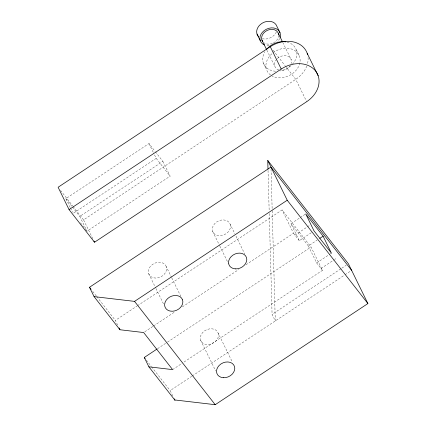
<?xml version="1.0" encoding="UTF-8"?>
<svg xmlns="http://www.w3.org/2000/svg" width="426" height="426" viewBox="0 0 426 426"><rect width="100%" height="100%" fill="white"/><g stroke="black" fill="none" stroke-linecap="round" stroke-linejoin="round"><path stroke-width="0.32" stroke-dasharray="2.13 1.6" d="M70.21 207.494L65.865 198.628L148.978 143.567L155.107 151.422M73.661 213.043L156.22 158.35L153.616 153.03M162.876 161.363L170.118 176.151L87.005 231.206L79.758 216.424L162.876 161.363L155.517 151.944M92.799 238.704L83.581 219.891L295.756 79.337A26.087 20.528 -26.1 0 0 306.757 66.11M117.645 325.07L115.355 320.389L136.954 306.081M137.507 305.714L282.076 209.943L311.023 247.021L322.45 270.35L182.562 363.021M311.315 232.724L299.292 240.69L290.974 223.709L299.718 217.92M300.266 217.558L305.181 214.299M144.765 331.801L153.062 326.305M153.616 325.943L175.177 311.656M182.365 306.896L238.762 269.536M245.951 264.77L293.503 233.272L282.076 209.943M294.952 235.125L309.702 225.354M322.45 270.35L316.662 262.933L308.344 245.956L317.088 240.168M157.593 348.66L167.013 342.424M167.567 342.057L311.023 247.021M316.662 262.933L329.777 254.247M330.32 253.885L331.417 253.161M321.002 268.497L334.117 259.807M334.666 259.445L335.757 258.72M172.61 369.614L182.008 363.383M272.198 210.827L275.292 320.943L272.076 314.372L341.226 268.566M341.78 268.199L346.205 265.265M172.738 395.85L170.16 390.589L191.737 376.296M192.291 375.929L344.442 275.137M344.996 274.77L350.529 271.106M273.114 50.332L284.84 65.354M285.244 65.87L295.756 79.337L306.699 101.676M290.974 223.709L308.344 245.956M293.503 233.272L299.292 240.69M156.22 158.35L170.118 176.151M60.535 190.369L72.665 205.907M73.07 206.424L83.581 219.891M65.865 198.628L71.994 206.477M72.404 206.999L79.758 216.424M80.466 222.835L87.005 231.206M92.73 291.405L96.367 296.065M96.766 296.581L115.355 320.389M146.32 360.055L151.171 366.264M151.576 366.781L170.16 390.589M166.278 266.671L165.347 264.956A9.489 7.466 -26.1 0 0 149.957 266.995A9.489 7.466 -26.1 0 0 155.969 278.066A9.489 7.466 -26.1 0 0 166.278 266.671L171.502 277.337M296.299 49.89L299.515 56.461M282.779 42.419L291.267 59.741M266.868 50.172L274.77 66.302M263.3 63.011L266.522 69.582M230.21 224.316A9.489 7.466 -26.1 0 1 219.124 235.695A9.489 7.466 -26.1 0 1 214.901 223.437A9.489 7.466 -26.1 0 1 230.21 224.316L234.859 233.799M236.02 236.169L244.726 253.944M212.611 231.318L219.582 245.536M219.869 246.132L228.581 263.907M148.978 143.567L153.323 152.439M218.192 333.164A9.489 7.466 -26.1 0 1 207.105 344.543A9.489 7.466 -26.1 0 1 202.882 332.28A9.489 7.466 -26.1 0 1 218.192 333.164L232.415 362.196M171.795 277.928L180.794 296.299M200.593 340.161L215.689 370.977M148.679 273.668L155.65 287.891M155.937 288.482L164.069 305.075M70.503 208.09L72.526 212.228M271.027 169.042L272.182 210.167M268.029 170.427L269.168 210.891M269.243 213.543L272.076 314.372M308.073 57.542A26.087 20.528 -26.1 0 1 307.327 64.422M270.499 74.971A17.785 13.999 -26.1 0 1 278.444 49.746A17.785 13.999 -26.1 0 1 299.766 63.33A17.785 13.999 -26.1 0 1 272.123 76.009M287.103 42.11A17.785 13.999 -26.1 0 1 292.444 64.204M291.08 65.561A17.785 13.999 -26.1 0 1 279.946 70.972M275.51 71.227A17.785 13.999 -26.1 0 1 264.903 51.706M277.321 58.522A8.893 6.997 -26.1 0 1 287.475 56.088A8.893 6.997 -26.1 0 1 291.304 63.501M290.175 65.844A8.893 6.997 -26.1 0 1 280.872 70.407M278.801 70.034A8.893 6.997 -26.1 0 1 276.538 59.326M278.7 35.283A8.893 6.997 -26.1 0 1 272.959 43.148M272.427 43.372A8.893 6.997 -26.1 0 1 264.141 42.898M279.664 38.462A10.671 8.398 -26.1 0 1 277.464 41.668M269.157 45.582A10.671 8.398 -26.1 0 1 265.675 45.321M276.447 31.891A10.671 8.398 -26.1 0 1 262.453 38.75"/><path stroke-width="0.64" d="M307.567 54.539A26.087 20.528 -26.1 0 0 270.281 46.706L58.106 187.259L69.055 209.603L94.529 242.229L306.699 101.676A26.087 20.528 -26.1 0 0 315.602 71.03A26.087 20.528 -26.1 0 0 281.224 69.049L69.055 209.603M157.04 349.027L144.302 357.467L148.887 366.823L172.61 369.614L143.663 332.536L119.94 329.745L94.082 296.624L89.497 287.268L270.968 167.051L351.636 270.372M94.082 296.624L134.541 301.379L287.225 200.236L267.752 160.48L267.991 169.101M319.82 238.358L323.1 236.185L305.73 213.937L314.047 230.913L331.417 253.161L323.1 236.185M148.887 366.823L174.745 399.945L215.21 404.7L367.894 303.557L348.415 263.8L267.752 160.48M287.225 200.236L367.894 303.557M134.541 301.379L215.21 404.7M89.497 287.268L91.111 289.339M144.302 357.467L145.112 358.5M307.215 53.399L318.163 75.737M280.042 32.802L276.82 26.231A10.671 8.398 -26.1 0 0 262.304 23.121A10.671 8.398 -26.1 0 0 258.827 36.849M278.391 33.457L282.486 41.817M270.281 46.706L281.224 69.049M261.894 40.017L266.575 49.576M257.022 34.101L260.243 40.672M174.17 398.779L174.99 400.445M93.954 241.057L94.529 242.229M119.078 327.993L119.94 329.745M266.325 49.666A17.785 13.999 -26.1 0 1 285.921 41.87M262.767 41.626A8.893 6.997 -26.1 0 1 267.501 30.251A8.893 6.997 -26.1 0 1 278.663 34.66M264.509 44.948A10.671 8.398 -26.1 0 1 260.989 34.261A10.671 8.398 -26.1 0 1 273.785 27.988A10.671 8.398 -26.1 0 1 280.084 37.312M182.536 299.856L181.604 298.141A9.489 7.466 -26.1 0 0 166.215 300.181A9.489 7.466 -26.1 0 0 172.226 311.246A9.489 7.466 -26.1 0 0 182.536 299.856M235.381 268.881A9.489 7.466 -26.1 0 0 246.468 257.501A9.489 7.466 -26.1 0 0 231.158 256.617A9.489 7.466 -26.1 0 0 235.381 268.881M223.362 377.724A9.489 7.466 -26.1 0 0 234.449 366.344A9.489 7.466 -26.1 0 0 219.14 365.465A9.489 7.466 -26.1 0 0 223.362 377.724"/></g></svg>
